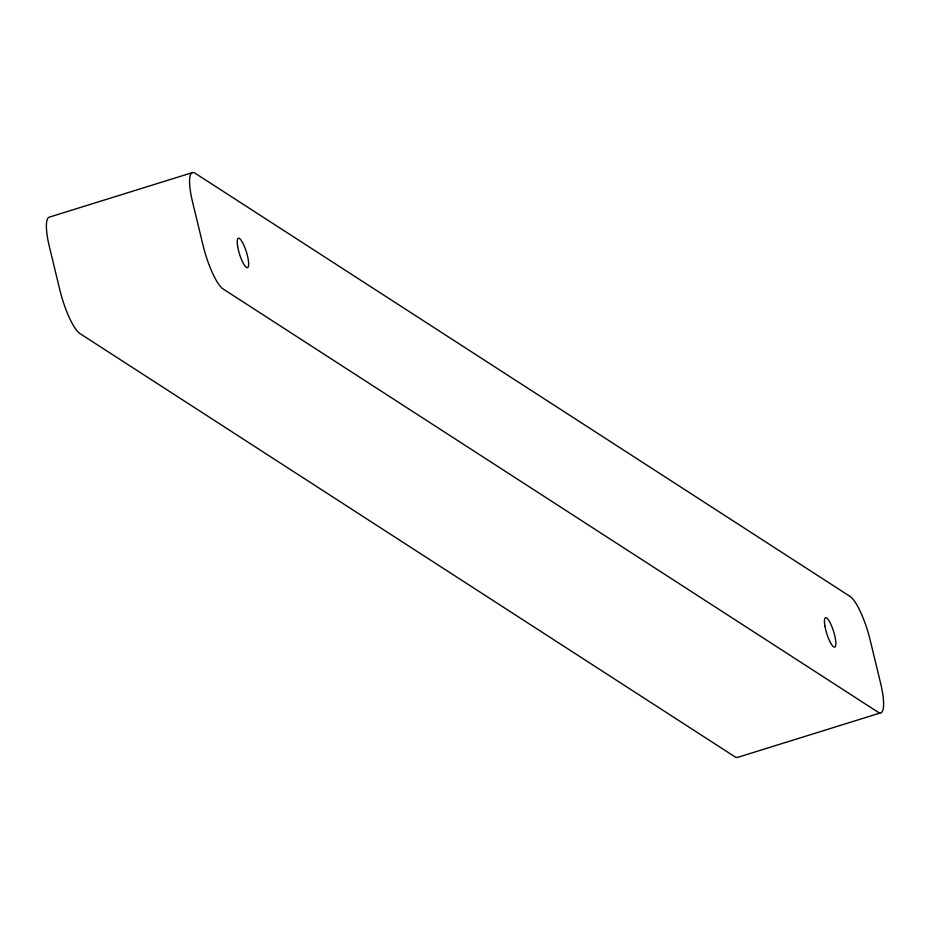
<?xml version="1.0" encoding="UTF-8"?>
<svg xmlns="http://www.w3.org/2000/svg" width="930" height="930" viewBox="0 0 930 930"><rect width="100%" height="100%" fill="white"/><g stroke="black" fill="none" stroke-linecap="round" stroke-linejoin="round"><path stroke-width="1.4" d="M192.498 172.585L49.302 217.155A38.548 8.94 72.7 0 0 49.383 246.683L59.88 290.09A38.548 8.94 72.7 0 0 79.922 333.556L734.874 756.764A38.548 8.94 72.7 0 0 737.502 757.415L880.698 712.845M850.078 596.444L195.126 173.236A38.548 8.94 72.7 0 0 192.58 202.112L203.089 245.52A38.548 8.94 72.7 0 0 223.13 288.986L878.083 712.194A38.548 8.94 72.7 0 0 880.617 683.317L870.12 639.91A38.548 8.94 72.7 0 0 850.078 596.444M824.864 625.82A15.415 3.581 72.7 0 0 834.687 647.117A15.415 3.581 72.7 0 0 830.85 624.216A15.415 3.581 72.7 0 0 824.864 625.82M237.662 246.392A15.415 3.581 72.7 0 0 247.485 267.689A15.415 3.581 72.7 0 0 243.66 244.788A15.415 3.581 72.7 0 0 237.662 246.392"/></g></svg>
